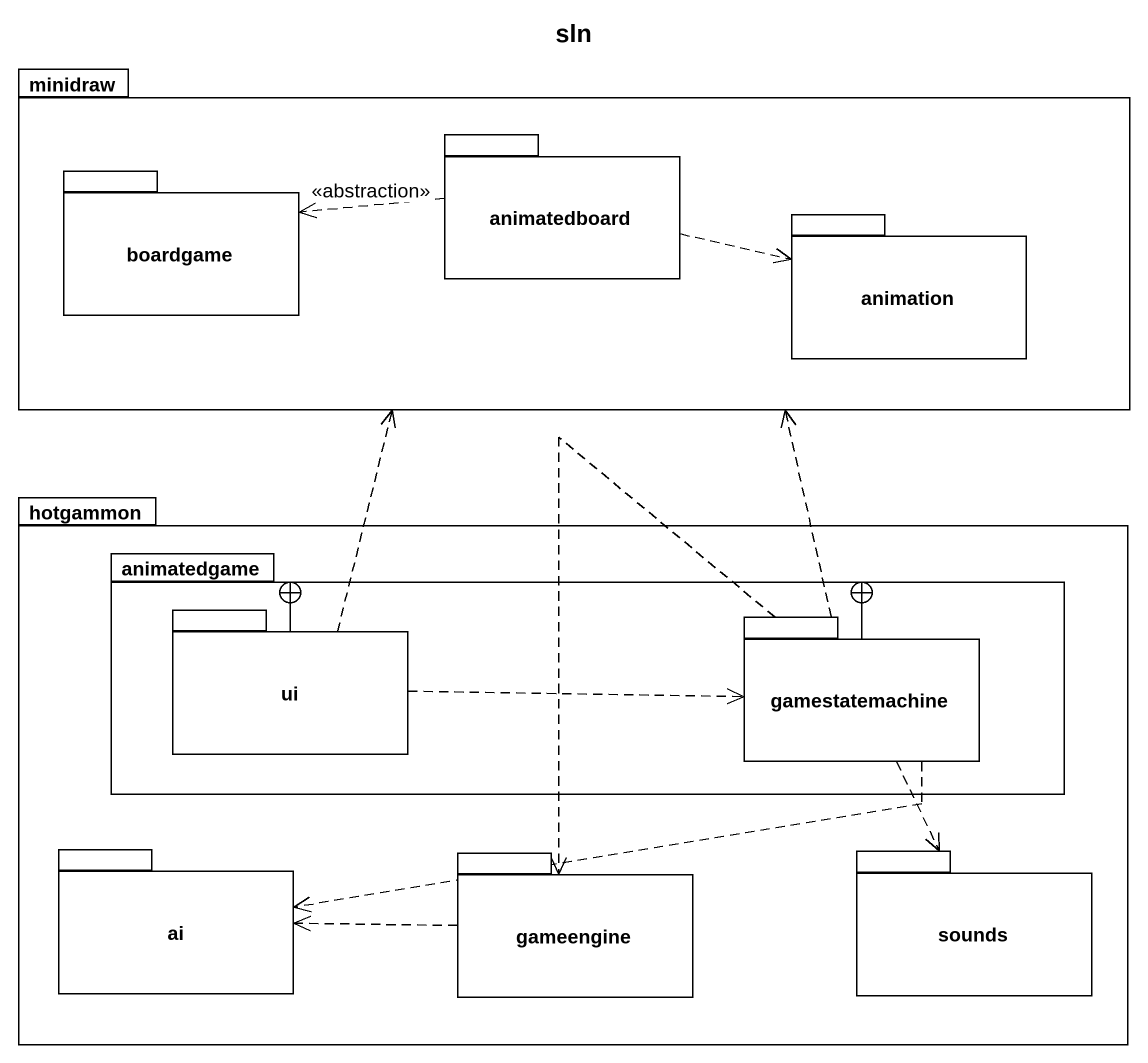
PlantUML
@startuml
title sln
package minidraw {
  package boardgame {
  }
  package animatedboard {
  }
  package animation {
  }
}
package hotgammon {
  package animatedgame {
    package ui {
    }
    package gamestatemachine {
    }
  }
  package ai {
  }
  package gameengine {
  }
  package sounds {
  }
}
animatedboard .left.> boardgame : <<abstraction>>
animatedboard .right.> animation
ui .up.> minidraw
ui -right-+ animatedgame
ui .right.> gamestatemachine
gamestatemachine .up.> minidraw
gamestatemachine -left-+ animatedgame
gamestatemachine .left.> ai
gamestatemachine ..> gameengine
gamestatemachine ..> sounds
gameengine .left.> ai
@enduml
